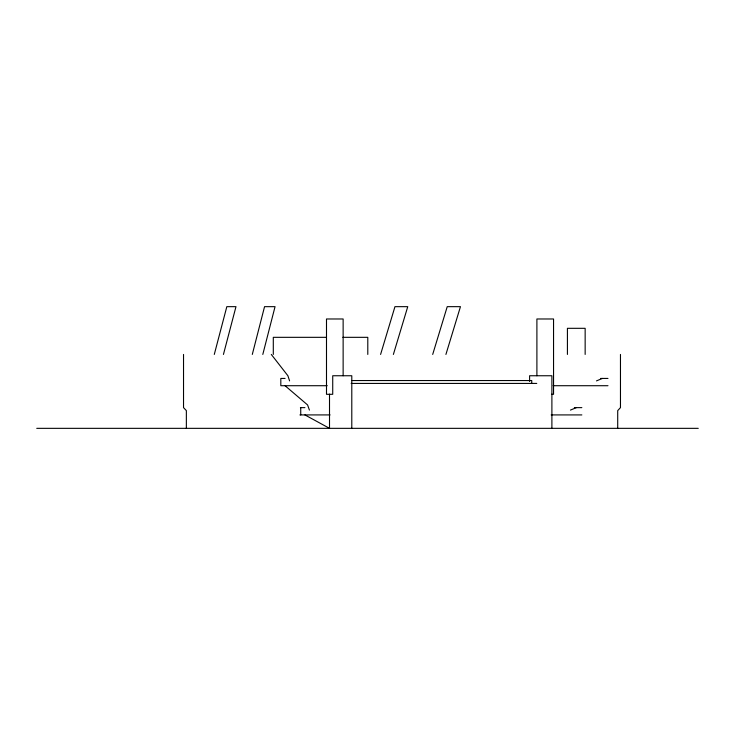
<?xml version="1.0" encoding="UTF-8"?>
<svg xmlns="http://www.w3.org/2000/svg" width="735" height="735" viewBox="0 0 735 735"><rect width="100%" height="100%" fill="white"/><g stroke="black" fill="none" stroke-linecap="round" stroke-linejoin="round"><path stroke-width="1.1" d="M252.298 354.435L264.554 306.66L275.055 306.66L262.799 354.435M214.289 354.435L226.83 306.66L235.981 306.66L223.44 354.435M380.592 354.435L394.961 306.66L407.75 306.66L393.381 354.435M432.694 354.435L447.229 306.66L460.459 306.66L445.915 354.435M596.48 380.895L602.397 378.433M570.443 410.093L576.359 407.631M326.386 337.328L273.301 337.328L273.301 354.435M342.859 337.328L367.794 337.328L367.794 354.435M285.07 378.433L280.816 378.433L280.816 385.71L327.25 385.71M600.614 378.433L607.983 378.433M351.872 380.546L531.745 380.546L531.745 383.422M351.146 383.422L536.761 383.422M553.152 385.71L607.983 385.71M551.471 394.3L553.547 394.3L553.547 318.981L536.899 318.981L536.899 375.75M300.422 407.631L304.915 407.631M574.366 407.631L581.844 407.631M299.898 414.917L330.088 414.917M551.167 414.917L581.844 414.917M36.75 428.34L698.25 428.34M304.915 414.917L329.51 428.34L329.51 394.116M285.07 385.71L307.588 404.948L309.426 410.093M271.298 354.435L287.899 375.75L289.581 380.895M620.469 354.435L620.469 407.631L617.712 410.617L617.712 428.34M585.152 354.435L585.152 328.315L567.42 328.315L567.42 354.435M551.893 428.34L551.893 375.75L529.604 375.75L529.604 381.493M351.789 428.34L351.789 375.75L332.725 375.75L332.725 394.3L326.496 394.3L326.496 318.981L343.135 318.981L343.135 375.75M300.734 407.631L300.734 414.917M186.359 428.34L186.359 410.617L183.529 407.631L183.529 354.435"/></g></svg>
